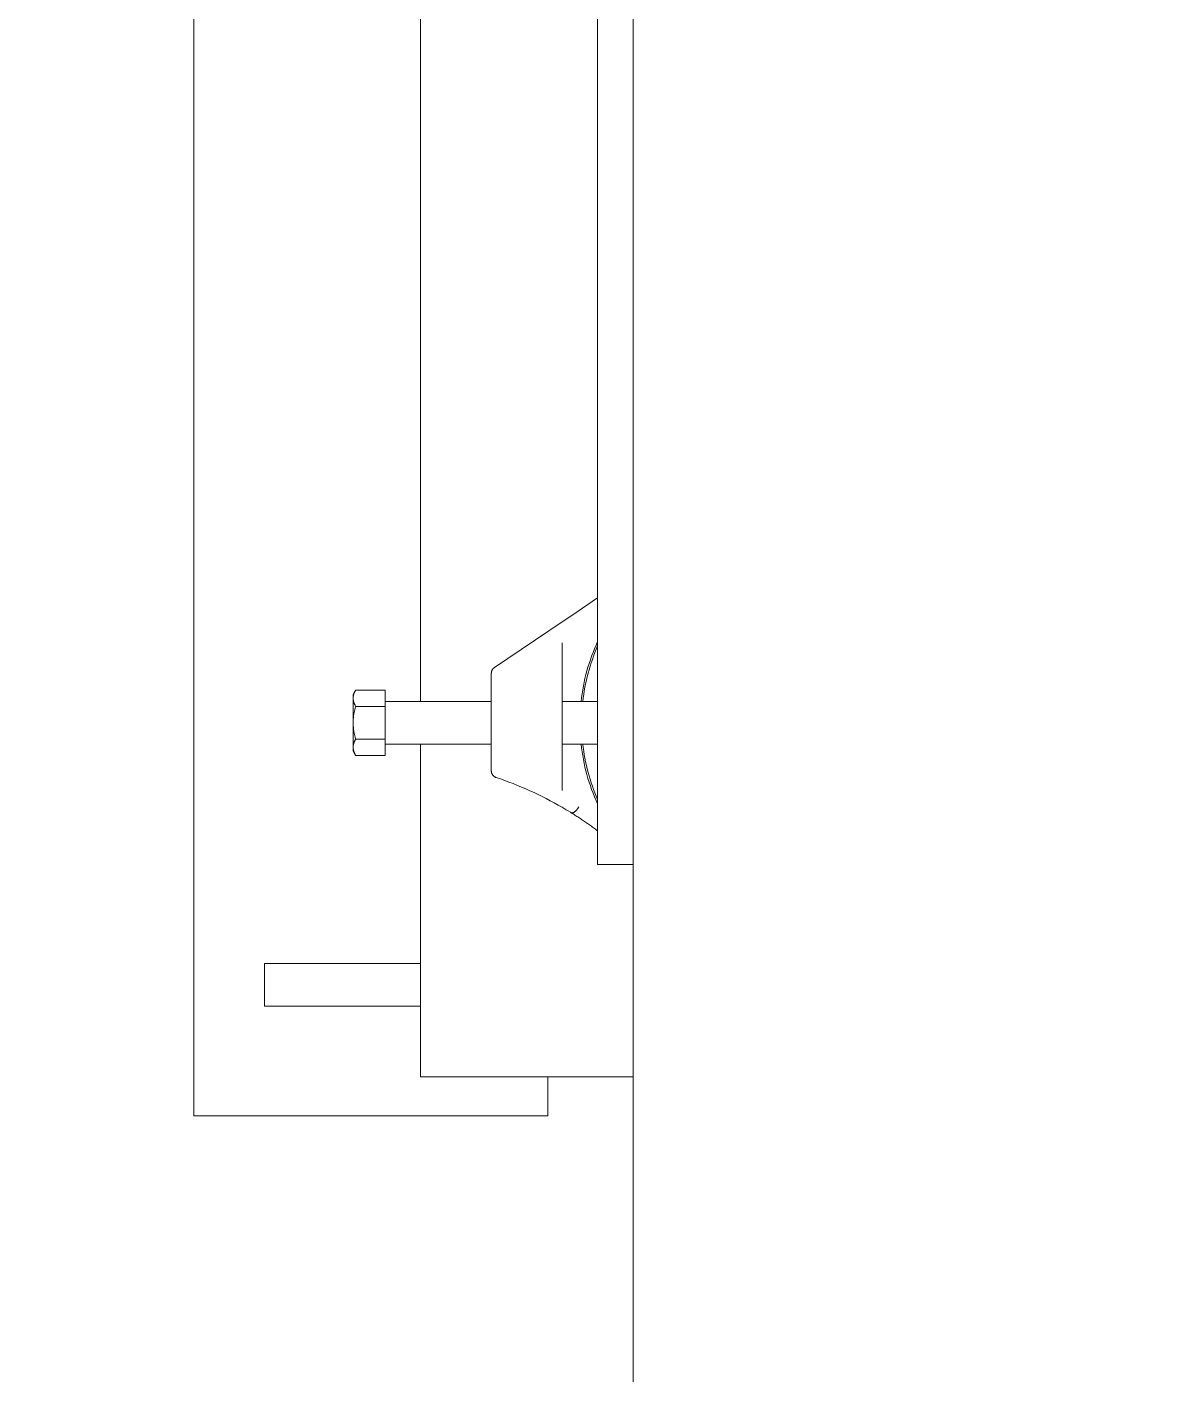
# Model space of a CAD drawing. Extents: x -965262 to 1142518, y -357520 to 71675.
# Drawn here: x -852898.3 to -852577.7, y -94507.7 to -94127.4 of the extents above; entities that cross this region are included whole.
import ezdxf

# ---------------------------------------------------------------- set-up
doc = ezdxf.new("R2010")
doc.units = 0
doc.header["$LTSCALE"] = 10
doc.layers.get('0').update_dxf_attribs({"linetype": 'CONTINUOUS', "lineweight": 30})
doc.layers.add('Оборудование', color=7, linetype='CONTINUOUS', lineweight=30)

msp = doc.modelspace()

# ---------------------------------------------------------------- hatches: boundary and pattern name
at = {"lineweight": 30, "true_color": 0x1b8828}
h = msp.add_hatch(color=106, dxfattribs=at)
h.dxf.hatch_style = 1
h.paths.add_polyline_path([(-851459.79, -90277.67), (-853359.79, -90277.67), (-853359.79, -94944.84), (-851459.79, -94944.84)])
h.paths.add_polyline_path([(-851559.79, -94844.84), (-853259.79, -94844.84), (-853259.79, -90344.85), (-851559.79, -90344.85)], flags=16)

# ---------------------------------------------------------------- linework, layer by layer
at = {"layer": 'Оборудование', "color": 7, "lineweight": 0}
for p, q in [((-852737.29, -94363.84, -2902.58), (-852737.29, -93653.84, -2902.58)), ((-852787.29, -94317.84, -2902.58), (-852787.29, -93699.84, -2902.58)), ((-852727.29, -94744.84, -2902.58), (-852727.29, -94107.79, -2902.58)), ((-852851.29, -94434.84, -2902.58), (-852851.29, -94110.72, -2902.58)), ((-852737.29, -94288.61, -2902.58), (-852744.27, -94293.32, -2902.58)), ((-852766.41, -94308.24, -2902.58), (-852747.29, -94295.36, -2902.58)), ((-852747.29, -94295.36, -2902.58), (-852744.27, -94293.32, -2902.58)), ((-852747.29, -94310.45, -2902.58), (-852747.29, -94301.23, -2902.58)), ((-852767.29, -94309.82, -2902.58), (-852767.28, -94309.74, -2902.58)), ((-852767.29, -94309.9, -2902.58), (-852767.29, -94309.82, -2902.58)), ((-852767.29, -94309.9, -2902.58), (-852767.29, -94310.79, -2902.58)), ((-852767.29, -94310.79, -2902.58), (-852767.29, -94336.86, -2902.58)), ((-852767.28, -94309.66, -2902.58), (-852767.26, -94309.58, -2902.58)), ((-852767.28, -94309.74, -2902.58), (-852767.28, -94309.66, -2902.58)), ((-852767.26, -94309.58, -2902.58), (-852767.25, -94309.5, -2902.58)), ((-852767.25, -94309.5, -2902.58), (-852767.23, -94309.42, -2902.58)), ((-852767.23, -94309.42, -2902.58), (-852767.21, -94309.34, -2902.58)), ((-852767.21, -94309.34, -2902.58), (-852767.19, -94309.26, -2902.58)), ((-852767.19, -94309.26, -2902.58), (-852767.16, -94309.18, -2902.58)), ((-852767.16, -94309.18, -2902.58), (-852767.13, -94309.11, -2902.58)), ((-852767.13, -94309.11, -2902.58), (-852767.09, -94309.03, -2902.58)), ((-852767.09, -94309.03, -2902.58), (-852767.06, -94308.96, -2902.58)), ((-852767.06, -94308.96, -2902.58), (-852767.02, -94308.89, -2902.58)), ((-852767.02, -94308.89, -2902.58), (-852766.97, -94308.82, -2902.58)), ((-852766.97, -94308.82, -2902.58), (-852766.93, -94308.75, -2902.58)), ((-852766.93, -94308.75, -2902.58), (-852766.88, -94308.69, -2902.58)), ((-852766.88, -94308.69, -2902.58), (-852766.83, -94308.62, -2902.58)), ((-852766.83, -94308.62, -2902.58), (-852766.78, -94308.56, -2902.58)), ((-852766.78, -94308.56, -2902.58), (-852766.72, -94308.5, -2902.58)), ((-852766.72, -94308.5, -2902.58), (-852766.66, -94308.45, -2902.58)), ((-852766.66, -94308.45, -2902.58), (-852766.6, -94308.39, -2902.58)), ((-852766.6, -94308.39, -2902.58), (-852766.54, -94308.34, -2902.58)), ((-852766.54, -94308.34, -2902.58), (-852766.48, -94308.29, -2902.58)), ((-852766.48, -94308.29, -2902.58), (-852766.41, -94308.24, -2902.58)), ((-852766.41, -94308.24, -2902.58), (-852766.41, -94308.24, -2902.58)), ((-852747.29, -94337.1, -2902.58), (-852747.29, -94310.45, -2902.58)), ((-852806.29, -94315.84, -2902.58), (-852805.58, -94314.6, -2902.58)), ((-852805.94, -94315.32, -2902.58), (-852805.98, -94315.41, -2902.58)), ((-852805.89, -94315.22, -2902.58), (-852805.94, -94315.32, -2902.58)), ((-852805.85, -94315.12, -2902.58), (-852805.89, -94315.22, -2902.58)), ((-852805.8, -94315.02, -2902.58), (-852805.85, -94315.12, -2902.58)), ((-852805.75, -94314.91, -2902.58), (-852805.8, -94315.02, -2902.58)), ((-852805.69, -94314.81, -2902.58), (-852805.75, -94314.91, -2902.58)), ((-852805.64, -94314.71, -2902.58), (-852805.69, -94314.81, -2902.58)), ((-852805.58, -94314.6, -2902.58), (-852805.64, -94314.71, -2902.58)), ((-852797.29, -94314.6, -2902.58), (-852805.58, -94314.6, -2902.58)), ((-852797.29, -94314.6, -2902.58), (-852797.29, -94319.22, -2902.58)), ((-852806.29, -94315.84, -2902.58), (-852806.29, -94316.91, -2902.58)), ((-852806.28, -94316.63, -2902.58), (-852806.29, -94316.72, -2902.58)), ((-852806.29, -94316.72, -2902.58), (-852806.29, -94316.82, -2902.58)), ((-852806.29, -94316.82, -2902.58), (-852806.29, -94316.91, -2902.58)), ((-852806.29, -94316.91, -2902.58), (-852806.29, -94323.84, -2902.58)), ((-852806.29, -94316.91, -2902.58), (-852806.29, -94317, -2902.58)), ((-852806.29, -94317, -2902.58), (-852806.29, -94317.09, -2902.58)), ((-852806.29, -94317.09, -2902.58), (-852806.28, -94317.19, -2902.58)), ((-852806.27, -94316.54, -2902.58), (-852806.28, -94316.63, -2902.58)), ((-852806.28, -94317.19, -2902.58), (-852806.27, -94317.28, -2902.58)), ((-852806.26, -94316.45, -2902.58), (-852806.27, -94316.54, -2902.58)), ((-852806.27, -94317.28, -2902.58), (-852806.26, -94317.37, -2902.58)), ((-852806.25, -94316.36, -2902.58), (-852806.26, -94316.45, -2902.58)), ((-852806.26, -94317.37, -2902.58), (-852806.25, -94317.46, -2902.58)), ((-852806.23, -94316.26, -2902.58), (-852806.25, -94316.36, -2902.58)), ((-852806.25, -94317.46, -2902.58), (-852806.23, -94317.56, -2902.58)), ((-852806.21, -94316.17, -2902.58), (-852806.23, -94316.26, -2902.58)), ((-852806.23, -94317.56, -2902.58), (-852806.21, -94317.65, -2902.58)), ((-852806.19, -94316.08, -2902.58), (-852806.21, -94316.17, -2902.58)), ((-852806.21, -94317.65, -2902.58), (-852806.19, -94317.74, -2902.58)), ((-852806.17, -94315.99, -2902.58), (-852806.19, -94316.08, -2902.58)), ((-852806.19, -94317.74, -2902.58), (-852806.17, -94317.83, -2902.58)), ((-852806.14, -94315.89, -2902.58), (-852806.17, -94315.99, -2902.58)), ((-852806.17, -94317.83, -2902.58), (-852806.14, -94317.93, -2902.58)), ((-852806.12, -94315.8, -2902.58), (-852806.14, -94315.89, -2902.58)), ((-852806.14, -94317.93, -2902.58), (-852806.12, -94318.02, -2902.58)), ((-852806.08, -94315.7, -2902.58), (-852806.12, -94315.8, -2902.58)), ((-852806.12, -94318.02, -2902.58), (-852806.08, -94318.12, -2902.58)), ((-852806.05, -94315.61, -2902.58), (-852806.08, -94315.7, -2902.58)), ((-852806.08, -94318.12, -2902.58), (-852806.05, -94318.21, -2902.58)), ((-852806.02, -94315.51, -2902.58), (-852806.05, -94315.61, -2902.58)), ((-852806.05, -94318.21, -2902.58), (-852806.02, -94318.31, -2902.58)), ((-852805.98, -94315.41, -2902.58), (-852806.02, -94315.51, -2902.58)), ((-852806.02, -94318.31, -2902.58), (-852805.98, -94318.41, -2902.58)), ((-852805.98, -94318.41, -2902.58), (-852805.94, -94318.5, -2902.58)), ((-852805.94, -94318.5, -2902.58), (-852805.89, -94318.6, -2902.58)), ((-852805.89, -94318.6, -2902.58), (-852805.85, -94318.7, -2902.58)), ((-852805.85, -94318.7, -2902.58), (-852805.8, -94318.8, -2902.58)), ((-852805.8, -94318.8, -2902.58), (-852805.75, -94318.9, -2902.58)), ((-852805.75, -94318.9, -2902.58), (-852805.69, -94319.01, -2902.58)), ((-852805.69, -94319.01, -2902.58), (-852805.64, -94319.11, -2902.58)), ((-852805.64, -94319.11, -2902.58), (-852805.58, -94319.22, -2902.58)), ((-852797.29, -94317.84, -2902.58), (-852767.29, -94317.84, -2902.58)), ((-852747.29, -94317.84, -2902.58), (-852737.29, -94317.84, -2902.58)), ((-852806.26, -94322.92, -2902.58), (-852806.27, -94323.1, -2902.58)), ((-852806.25, -94322.73, -2902.58), (-852806.26, -94322.92, -2902.58)), ((-852806.23, -94322.55, -2902.58), (-852806.25, -94322.73, -2902.58)), ((-852806.21, -94322.36, -2902.58), (-852806.23, -94322.55, -2902.58)), ((-852806.19, -94322.17, -2902.58), (-852806.21, -94322.36, -2902.58)), ((-852806.17, -94321.99, -2902.58), (-852806.19, -94322.17, -2902.58)), ((-852806.14, -94321.8, -2902.58), (-852806.17, -94321.99, -2902.58)), ((-852806.12, -94321.61, -2902.58), (-852806.14, -94321.8, -2902.58)), ((-852806.08, -94321.42, -2902.58), (-852806.12, -94321.61, -2902.58)), ((-852806.05, -94321.23, -2902.58), (-852806.08, -94321.42, -2902.58)), ((-852806.02, -94321.04, -2902.58), (-852806.05, -94321.23, -2902.58)), ((-852805.98, -94320.85, -2902.58), (-852806.02, -94321.04, -2902.58)), ((-852805.94, -94320.65, -2902.58), (-852805.98, -94320.85, -2902.58)), ((-852805.89, -94320.45, -2902.58), (-852805.94, -94320.65, -2902.58)), ((-852805.85, -94320.25, -2902.58), (-852805.89, -94320.45, -2902.58)), ((-852805.8, -94320.05, -2902.58), (-852805.85, -94320.25, -2902.58)), ((-852805.75, -94319.85, -2902.58), (-852805.8, -94320.05, -2902.58)), ((-852805.69, -94319.64, -2902.58), (-852805.75, -94319.85, -2902.58)), ((-852805.64, -94319.43, -2902.58), (-852805.69, -94319.64, -2902.58)), ((-852805.58, -94319.22, -2902.58), (-852805.64, -94319.43, -2902.58)), ((-852797.29, -94319.22, -2902.58), (-852805.58, -94319.22, -2902.58)), ((-852797.29, -94319.22, -2902.58), (-852797.29, -94328.46, -2902.58)), ((-852806.28, -94323.28, -2902.58), (-852806.29, -94323.47, -2902.58)), ((-852806.29, -94323.47, -2902.58), (-852806.29, -94323.65, -2902.58)), ((-852806.29, -94323.65, -2902.58), (-852806.29, -94323.84, -2902.58)), ((-852806.29, -94323.84, -2902.58), (-852806.29, -94330.77, -2902.58)), ((-852806.29, -94323.84, -2902.58), (-852806.29, -94324.02, -2902.58)), ((-852806.29, -94324.02, -2902.58), (-852806.29, -94324.21, -2902.58)), ((-852806.29, -94324.21, -2902.58), (-852806.28, -94324.39, -2902.58)), ((-852806.27, -94323.1, -2902.58), (-852806.28, -94323.28, -2902.58)), ((-852806.28, -94324.39, -2902.58), (-852806.27, -94324.58, -2902.58)), ((-852806.27, -94324.58, -2902.58), (-852806.26, -94324.76, -2902.58)), ((-852806.26, -94324.76, -2902.58), (-852806.25, -94324.95, -2902.58)), ((-852806.25, -94324.95, -2902.58), (-852806.23, -94325.13, -2902.58)), ((-852806.23, -94325.13, -2902.58), (-852806.21, -94325.32, -2902.58)), ((-852806.21, -94325.32, -2902.58), (-852806.19, -94325.5, -2902.58)), ((-852806.19, -94325.5, -2902.58), (-852806.17, -94325.69, -2902.58)), ((-852806.17, -94325.69, -2902.58), (-852806.14, -94325.87, -2902.58)), ((-852806.14, -94325.87, -2902.58), (-852806.12, -94326.06, -2902.58)), ((-852806.12, -94326.06, -2902.58), (-852806.08, -94326.25, -2902.58)), ((-852806.08, -94326.25, -2902.58), (-852806.05, -94326.44, -2902.58)), ((-852806.05, -94326.44, -2902.58), (-852806.02, -94326.64, -2902.58)), ((-852806.02, -94326.64, -2902.58), (-852805.98, -94326.83, -2902.58)), ((-852806.28, -94330.49, -2902.58), (-852806.29, -94330.58, -2902.58)), ((-852806.29, -94330.58, -2902.58), (-852806.29, -94330.67, -2902.58)), ((-852806.27, -94330.4, -2902.58), (-852806.28, -94330.49, -2902.58)), ((-852806.26, -94330.3, -2902.58), (-852806.27, -94330.4, -2902.58)), ((-852806.25, -94330.21, -2902.58), (-852806.26, -94330.3, -2902.58)), ((-852806.23, -94330.12, -2902.58), (-852806.25, -94330.21, -2902.58)), ((-852806.21, -94330.03, -2902.58), (-852806.23, -94330.12, -2902.58)), ((-852806.19, -94329.93, -2902.58), (-852806.21, -94330.03, -2902.58)), ((-852806.17, -94329.84, -2902.58), (-852806.19, -94329.93, -2902.58)), ((-852806.14, -94329.75, -2902.58), (-852806.17, -94329.84, -2902.58)), ((-852806.12, -94329.65, -2902.58), (-852806.14, -94329.75, -2902.58)), ((-852806.08, -94329.56, -2902.58), (-852806.12, -94329.65, -2902.58)), ((-852806.05, -94329.46, -2902.58), (-852806.08, -94329.56, -2902.58)), ((-852806.02, -94329.37, -2902.58), (-852806.05, -94329.46, -2902.58)), ((-852805.98, -94329.27, -2902.58), (-852806.02, -94329.37, -2902.58)), ((-852805.98, -94326.83, -2902.58), (-852805.94, -94327.02, -2902.58)), ((-852805.94, -94329.17, -2902.58), (-852805.98, -94329.27, -2902.58)), ((-852805.94, -94327.02, -2902.58), (-852805.89, -94327.22, -2902.58)), ((-852805.89, -94329.07, -2902.58), (-852805.94, -94329.17, -2902.58)), ((-852805.89, -94327.22, -2902.58), (-852805.85, -94327.42, -2902.58)), ((-852805.85, -94328.97, -2902.58), (-852805.89, -94329.07, -2902.58)), ((-852805.85, -94327.42, -2902.58), (-852805.8, -94327.62, -2902.58)), ((-852805.8, -94328.87, -2902.58), (-852805.85, -94328.97, -2902.58)), ((-852805.8, -94327.62, -2902.58), (-852805.75, -94327.83, -2902.58)), ((-852805.75, -94328.77, -2902.58), (-852805.8, -94328.87, -2902.58)), ((-852805.75, -94327.83, -2902.58), (-852805.69, -94328.03, -2902.58)), ((-852805.69, -94328.67, -2902.58), (-852805.75, -94328.77, -2902.58)), ((-852805.69, -94328.03, -2902.58), (-852805.64, -94328.24, -2902.58)), ((-852805.64, -94328.56, -2902.58), (-852805.69, -94328.67, -2902.58)), ((-852805.64, -94328.24, -2902.58), (-852805.58, -94328.46, -2902.58)), ((-852805.58, -94328.46, -2902.58), (-852805.64, -94328.56, -2902.58)), ((-852797.29, -94328.46, -2902.58), (-852805.58, -94328.46, -2902.58)), ((-852797.29, -94328.46, -2902.58), (-852797.29, -94333.08, -2902.58)), ((-852797.29, -94329.84, -2902.58), (-852767.29, -94329.84, -2902.58)), ((-852787.29, -94423.84, -2902.58), (-852787.29, -94329.84, -2902.58)), ((-852747.29, -94329.84, -2902.58), (-852737.29, -94329.84, -2902.58)), ((-852806.29, -94330.67, -2902.58), (-852806.29, -94330.77, -2902.58)), ((-852806.29, -94330.77, -2902.58), (-852806.29, -94331.84, -2902.58)), ((-852806.29, -94330.77, -2902.58), (-852806.29, -94330.86, -2902.58)), ((-852806.29, -94330.86, -2902.58), (-852806.29, -94330.95, -2902.58)), ((-852806.29, -94330.95, -2902.58), (-852806.28, -94331.04, -2902.58)), ((-852806.29, -94331.84, -2902.58), (-852805.58, -94333.08, -2902.58)), ((-852806.28, -94331.04, -2902.58), (-852806.27, -94331.14, -2902.58)), ((-852806.27, -94331.14, -2902.58), (-852806.26, -94331.23, -2902.58)), ((-852806.26, -94331.23, -2902.58), (-852806.25, -94331.32, -2902.58)), ((-852806.25, -94331.32, -2902.58), (-852806.23, -94331.41, -2902.58)), ((-852806.23, -94331.41, -2902.58), (-852806.21, -94331.5, -2902.58)), ((-852806.21, -94331.5, -2902.58), (-852806.19, -94331.6, -2902.58)), ((-852806.19, -94331.6, -2902.58), (-852806.17, -94331.69, -2902.58)), ((-852806.17, -94331.69, -2902.58), (-852806.14, -94331.78, -2902.58)), ((-852806.14, -94331.78, -2902.58), (-852806.12, -94331.88, -2902.58)), ((-852806.12, -94331.88, -2902.58), (-852806.08, -94331.97, -2902.58)), ((-852806.08, -94331.97, -2902.58), (-852806.05, -94332.07, -2902.58)), ((-852806.05, -94332.07, -2902.58), (-852806.02, -94332.16, -2902.58)), ((-852806.02, -94332.16, -2902.58), (-852805.98, -94332.26, -2902.58)), ((-852805.98, -94332.26, -2902.58), (-852805.94, -94332.36, -2902.58)), ((-852805.94, -94332.36, -2902.58), (-852805.89, -94332.46, -2902.58)), ((-852805.89, -94332.46, -2902.58), (-852805.85, -94332.56, -2902.58)), ((-852805.85, -94332.56, -2902.58), (-852805.8, -94332.66, -2902.58)), ((-852805.8, -94332.66, -2902.58), (-852805.75, -94332.76, -2902.58)), ((-852805.75, -94332.76, -2902.58), (-852805.69, -94332.86, -2902.58)), ((-852805.69, -94332.86, -2902.58), (-852805.64, -94332.97, -2902.58)), ((-852805.64, -94332.97, -2902.58), (-852805.58, -94333.08, -2902.58)), ((-852797.29, -94333.08, -2902.58), (-852805.58, -94333.08, -2902.58)), ((-852767.29, -94336.86, -2902.58), (-852767.29, -94337.39, -2902.58)), ((-852767.29, -94337.49, -2902.58), (-852767.29, -94337.39, -2902.58)), ((-852767.28, -94337.59, -2902.58), (-852767.29, -94337.49, -2902.58)), ((-852767.27, -94337.7, -2902.58), (-852767.28, -94337.59, -2902.58)), ((-852767.25, -94337.8, -2902.58), (-852767.27, -94337.7, -2902.58)), ((-852767.22, -94337.9, -2902.58), (-852767.25, -94337.8, -2902.58)), ((-852767.19, -94338, -2902.58), (-852767.22, -94337.9, -2902.58)), ((-852767.16, -94338.1, -2902.58), (-852767.19, -94338, -2902.58)), ((-852767.12, -94338.2, -2902.58), (-852767.16, -94338.1, -2902.58)), ((-852767.07, -94338.29, -2902.58), (-852767.12, -94338.2, -2902.58)), ((-852747.29, -94342.97, -2902.58), (-852747.29, -94337.1, -2902.58)), ((-852767.03, -94338.38, -2902.58), (-852767.07, -94338.29, -2902.58)), ((-852766.97, -94338.47, -2902.58), (-852767.03, -94338.38, -2902.58)), ((-852766.91, -94338.56, -2902.58), (-852766.97, -94338.47, -2902.58)), ((-852766.85, -94338.64, -2902.58), (-852766.91, -94338.56, -2902.58)), ((-852766.78, -94338.72, -2902.58), (-852766.85, -94338.64, -2902.58)), ((-852766.71, -94338.79, -2902.58), (-852766.78, -94338.72, -2902.58)), ((-852766.64, -94338.87, -2902.58), (-852766.71, -94338.79, -2902.58)), ((-852766.56, -94338.93, -2902.58), (-852766.64, -94338.87, -2902.58)), ((-852766.48, -94339, -2902.58), (-852766.56, -94338.93, -2902.58)), ((-852766.39, -94339.06, -2902.58), (-852766.48, -94339, -2902.58)), ((-852766.3, -94339.11, -2902.58), (-852766.39, -94339.06, -2902.58)), ((-852766.21, -94339.16, -2902.58), (-852766.3, -94339.11, -2902.58)), ((-852766.12, -94339.21, -2902.58), (-852766.21, -94339.16, -2902.58)), ((-852766.02, -94339.25, -2902.58), (-852766.12, -94339.21, -2902.58)), ((-852765.92, -94339.28, -2902.58), (-852766.02, -94339.25, -2902.58)), ((-852744.98, -94349.1, -2902.58), (-852744.72, -94349.26, -2902.58)), ((-852744.96, -94349.11, -2902.58), (-852744.98, -94349.1, -2902.58)), ((-852744.95, -94349.11, -2902.58), (-852744.96, -94349.11, -2902.58)), ((-852744.93, -94349.12, -2902.58), (-852744.95, -94349.11, -2902.58)), ((-852744.92, -94349.13, -2902.58), (-852744.93, -94349.12, -2902.58)), ((-852744.9, -94349.14, -2902.58), (-852744.92, -94349.13, -2902.58)), ((-852744.89, -94349.15, -2902.58), (-852744.9, -94349.14, -2902.58)), ((-852744.88, -94349.16, -2902.58), (-852744.89, -94349.15, -2902.58)), ((-852744.86, -94349.17, -2902.58), (-852744.88, -94349.16, -2902.58)), ((-852744.85, -94349.17, -2902.58), (-852744.86, -94349.17, -2902.58)), ((-852744.83, -94349.18, -2902.58), (-852744.85, -94349.17, -2902.58)), ((-852744.82, -94349.19, -2902.58), (-852744.83, -94349.18, -2902.58)), ((-852744.81, -94349.2, -2902.58), (-852744.82, -94349.19, -2902.58)), ((-852744.79, -94349.21, -2902.58), (-852744.81, -94349.2, -2902.58)), ((-852744.78, -94349.21, -2902.58), (-852744.79, -94349.21, -2902.58)), ((-852744.76, -94349.22, -2902.58), (-852744.78, -94349.21, -2902.58)), ((-852744.75, -94349.23, -2902.58), (-852744.76, -94349.22, -2902.58)), ((-852744.74, -94349.24, -2902.58), (-852744.75, -94349.23, -2902.58)), ((-852744.72, -94349.24, -2902.58), (-852744.74, -94349.24, -2902.58)), ((-852744.71, -94349.25, -2902.58), (-852744.72, -94349.24, -2902.58)), ((-852744.72, -94349.26, -2902.58), (-852744.46, -94349.42, -2902.58)), ((-852744.7, -94349.25, -2902.58), (-852744.71, -94349.25, -2902.58)), ((-852744.69, -94349.26, -2902.58), (-852744.7, -94349.25, -2902.58)), ((-852744.68, -94349.26, -2902.58), (-852744.69, -94349.26, -2902.58)), ((-852744.67, -94349.27, -2902.58), (-852744.68, -94349.26, -2902.58)), ((-852744.66, -94349.27, -2902.58), (-852744.67, -94349.27, -2902.58)), ((-852744.59, -94349.28, -2902.58), (-852744.66, -94349.27, -2902.58)), ((-852744.52, -94349.29, -2902.58), (-852744.59, -94349.28, -2902.58)), ((-852744.44, -94349.28, -2902.58), (-852744.52, -94349.29, -2902.58)), ((-852744.46, -94349.42, -2902.58), (-852744.21, -94349.58, -2902.58)), ((-852744.36, -94349.27, -2902.58), (-852744.44, -94349.28, -2902.58)), ((-852744.27, -94349.25, -2902.58), (-852744.36, -94349.27, -2902.58)), ((-852744.18, -94349.22, -2902.58), (-852744.27, -94349.25, -2902.58)), ((-852744.21, -94349.58, -2902.58), (-852743.94, -94349.74, -2902.58)), ((-852744.09, -94349.18, -2902.58), (-852744.18, -94349.22, -2902.58)), ((-852744, -94349.13, -2902.58), (-852744.09, -94349.18, -2902.58)), ((-852743.91, -94349.07, -2902.58), (-852744, -94349.13, -2902.58)), ((-852743.81, -94349.01, -2902.58), (-852743.91, -94349.07, -2902.58)), ((-852743.71, -94348.94, -2902.58), (-852743.81, -94349.01, -2902.58)), ((-852743.62, -94348.86, -2902.58), (-852743.71, -94348.94, -2902.58)), ((-852743.52, -94348.78, -2902.58), (-852743.62, -94348.86, -2902.58)), ((-852743.42, -94348.69, -2902.58), (-852743.52, -94348.78, -2902.58)), ((-852743.33, -94348.59, -2902.58), (-852743.42, -94348.69, -2902.58)), ((-852743.24, -94348.49, -2902.58), (-852743.33, -94348.59, -2902.58)), ((-852743.15, -94348.38, -2902.58), (-852743.24, -94348.49, -2902.58)), ((-852743.06, -94348.27, -2902.58), (-852743.15, -94348.38, -2902.58)), ((-852742.97, -94348.16, -2902.58), (-852743.06, -94348.27, -2902.58)), ((-852742.89, -94348.04, -2902.58), (-852742.97, -94348.16, -2902.58)), ((-852742.81, -94347.92, -2902.58), (-852742.89, -94348.04, -2902.58)), ((-852742.74, -94347.8, -2902.58), (-852742.81, -94347.92, -2902.58)), ((-852742.67, -94347.68, -2902.58), (-852742.74, -94347.8, -2902.58)), ((-852742.61, -94347.55, -2902.58), (-852742.67, -94347.68, -2902.58)), ((-852743.94, -94349.74, -2902.58), (-852743.68, -94349.91, -2902.58)), ((-852743.68, -94349.91, -2902.58), (-852743.42, -94350.08, -2902.58)), ((-852743.42, -94350.08, -2902.58), (-852743.15, -94350.26, -2902.58)), ((-852743.15, -94350.26, -2902.58), (-852742.88, -94350.43, -2902.58)), ((-852742.88, -94350.43, -2902.58), (-852742.61, -94350.61, -2902.58)), ((-852742.61, -94350.61, -2902.58), (-852742.34, -94350.79, -2902.58)), ((-852742.34, -94350.79, -2902.58), (-852742.06, -94350.97, -2902.58)), ((-852742.06, -94350.97, -2902.58), (-852741.79, -94351.15, -2902.58)), ((-852741.79, -94351.15, -2902.58), (-852741.51, -94351.34, -2902.58)), ((-852741.51, -94351.34, -2902.58), (-852741.24, -94351.53, -2902.58)), ((-852741.24, -94351.53, -2902.58), (-852740.96, -94351.72, -2902.58)), ((-852740.96, -94351.72, -2902.58), (-852740.68, -94351.91, -2902.58)), ((-852740.68, -94351.91, -2902.58), (-852740.41, -94352.1, -2902.58)), ((-852740.41, -94352.1, -2902.58), (-852740.13, -94352.29, -2902.58)), ((-852740.13, -94352.29, -2902.58), (-852739.85, -94352.49, -2902.58)), ((-852739.85, -94352.49, -2902.58), (-852739.57, -94352.69, -2902.58)), ((-852739.57, -94352.69, -2902.58), (-852739.3, -94352.88, -2902.58)), ((-852739.3, -94352.88, -2902.58), (-852739.02, -94353.08, -2902.58)), ((-852739.02, -94353.08, -2902.58), (-852738.75, -94353.28, -2902.58)), ((-852738.75, -94353.28, -2902.58), (-852738.47, -94353.48, -2902.58)), ((-852727.29, -94363.84, -2902.58), (-852737.29, -94363.84, -2902.58)), ((-852787.29, -94391.84, -2902.58), (-852831.29, -94391.84, -2902.58)), ((-852831.29, -94391.84, -2902.58), (-852831.29, -94403.84, -2902.58)), ((-852831.29, -94403.84, -2902.58), (-852787.29, -94403.84, -2902.58)), ((-852727.29, -94423.84, -2902.58), (-852787.29, -94423.84, -2902.58)), ((-852751.29, -94434.84, -2902.58), (-852751.29, -94423.84, -2902.58)), ((-852851.29, -94434.84, -2902.58), (-852751.29, -94434.84, -2902.58))]:
    msp.add_line(p, q, dxfattribs=at)
for centre, radius, start, end in [((-852687.29, -94323.84, -2902.58), 55, 155.38, 173.7371), ((-852687.29, -94323.84, -2902.58), 54.5, 156.5534, 173.6794), ((-852687.29, -94323.84, -2902.58), 55, 186.2629, 204.62), ((-852687.29, -94323.84, -2902.58), 54.5, 186.3206, 203.4466), ((-852797.59, -94434.14, -2902.58), 100, 59.8018, 71.539), ((-852797.72, -94434.53, -2902.58), 100.41, 71.53895590245057, 71.53896597203813), ((-852797.59, -94434.14, -2902.58), 100, 58.2551, 59.8018), ((-852797.59, -94434.14, -2902.58), 100, 52.9155, 53.76)]:
    msp.add_arc(centre, radius, start, end, dxfattribs=at)

doc.saveas('drawing.dxf')
